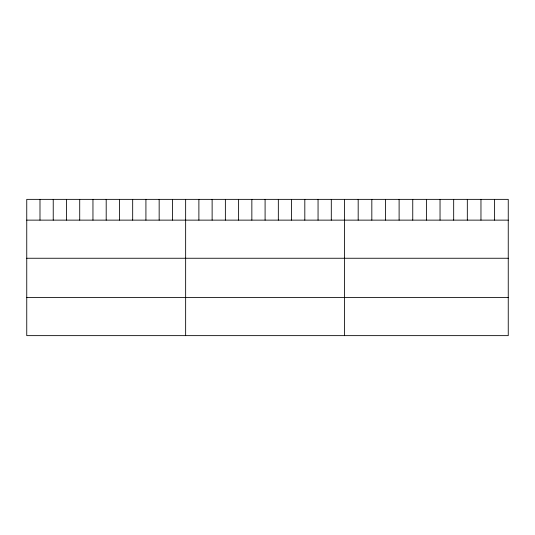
<?xml version="1.0" encoding="UTF-8"?>
<svg xmlns="http://www.w3.org/2000/svg" width="535" height="535" viewBox="0 0 535 535"><rect width="100%" height="100%" fill="white"/><g stroke="black" fill="none" stroke-linecap="round" stroke-linejoin="round"><path stroke-width="0.8" d="M508.25 220.132L508.25 335.639L26.75 335.639L26.75 199.361L508.25 199.361L508.25 220.132L26.75 220.132M26.75 258.251L508.25 258.251M26.75 297.52L508.25 297.52M494.607 199.361L494.607 220.132M480.965 199.361L480.965 220.132M467.322 199.361L467.322 220.132M453.68 199.361L453.68 220.132M440.037 199.361L440.037 220.132M426.395 199.361L426.395 220.132M412.752 199.361L412.752 220.132M399.11 199.361L399.11 220.132M385.467 199.361L385.467 220.132M371.825 199.361L371.825 220.132M358.183 199.361L358.183 220.132M344.54 199.361L344.54 335.639M331.299 199.361L331.299 220.132M318.058 199.361L318.058 220.132M304.816 199.361L304.816 220.132M291.575 199.361L291.575 220.132M278.334 199.361L278.334 220.132M265.092 199.361L265.092 220.132M251.851 199.361L251.851 220.132M238.61 199.361L238.61 220.132M225.369 199.361L225.369 220.132M212.127 199.361L212.127 220.132M198.886 199.361L198.886 220.132M185.645 199.361L185.645 335.639M172.404 199.361L172.404 220.132M159.162 199.361L159.162 220.132M145.921 199.361L145.921 220.132M132.68 199.361L132.68 220.132M119.439 199.361L119.439 220.132M106.198 199.361L106.198 220.132M92.956 199.361L92.956 220.132M79.715 199.361L79.715 220.132M66.474 199.361L66.474 220.132M53.232 199.361L53.232 220.132M39.991 199.361L39.991 220.132"/></g></svg>
